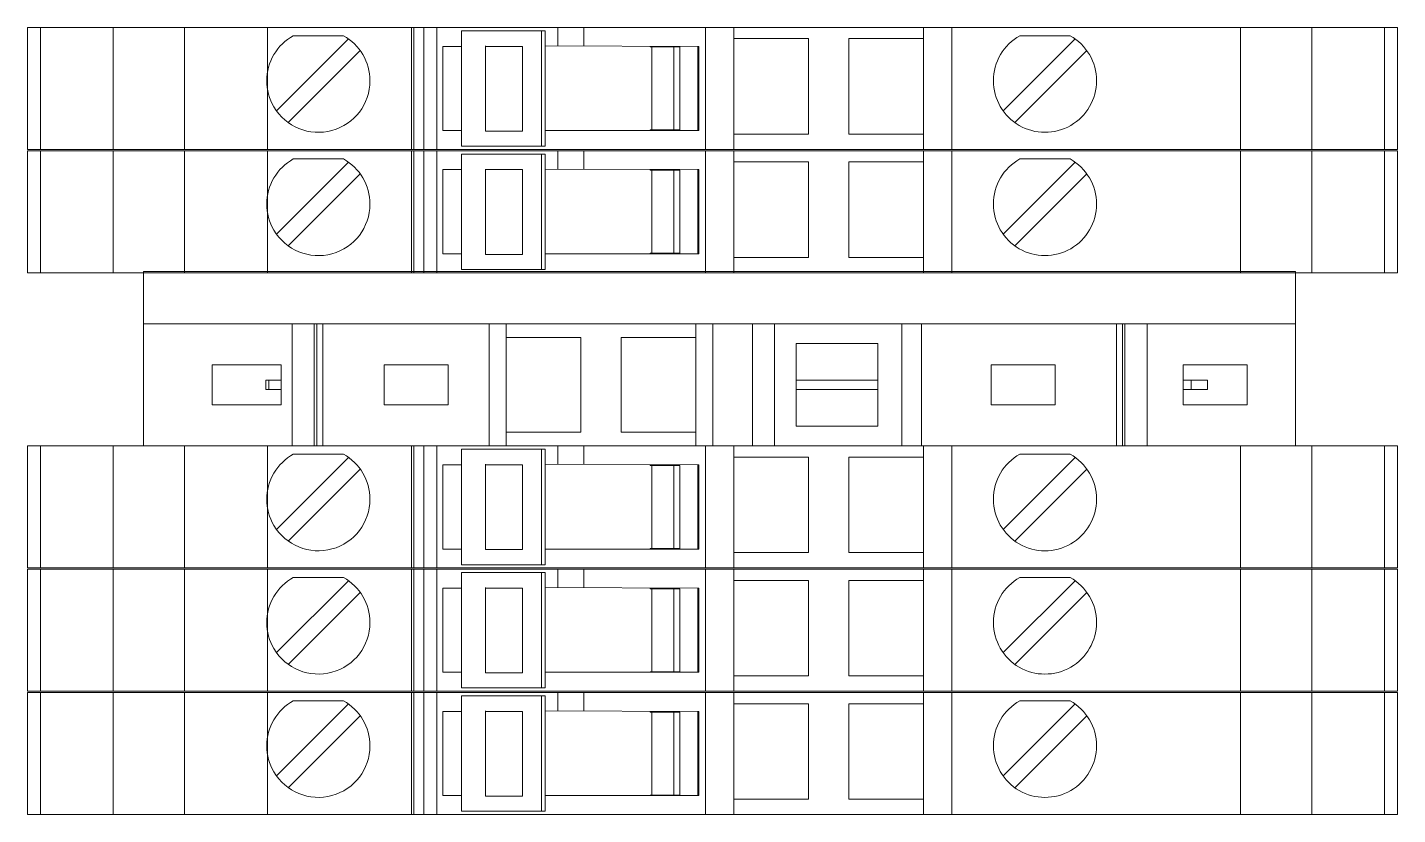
# Model space of a CAD drawing. Header units: millimetres. Extents: x 4962 to 7449, y 754 to 2938.
# Drawn here: x 6426.6 to 6484.4, y 1845.2 to 1878.4 of the extents above; entities that cross this region are included whole.
import ezdxf

# ---------------------------------------------------------------- set-up
doc = ezdxf.new("R2010")
doc.units = ezdxf.units.MM
doc.layers.add('000-PI-Oprema', color=30, linetype='Continuous', lineweight=5)

msp = doc.modelspace()

# ---------------------------------------------------------------- linework, layer by layer
at = {"color": 0, "linetype": 'ByBlock', "lineweight": 0, "ltscale": 0.25}
msp.add_lwpolyline([(6431.471, 1868.087), (6431.471, 1860.737), (6480.071, 1860.737), (6480.071, 1868.087), (6431.471, 1868.087)], dxfattribs=at)
at = {"layer": '000-PI-Oprema', "color": 0, "linetype": 'ByBlock', "lineweight": 0}
for p, q in [((6426.571, 1873.237), (6426.571, 1878.387)), ((6448.946, 1878.387), (6426.571, 1878.387)), ((6427.119, 1878.387), (6427.119, 1873.237)), ((6430.196, 1873.237), (6430.196, 1878.387)), ((6433.196, 1873.237), (6433.196, 1878.387)), ((6436.696, 1873.237), (6436.696, 1878.387)), ((6437.788, 1878.037), (6437.788, 1878.037)), ((6439.905, 1878.037), (6437.788, 1878.037)), ((6439.905, 1878.037), (6439.905, 1878.037)), ((6442.771, 1873.237), (6442.771, 1878.387)), ((6442.871, 1878.387), (6442.871, 1878.387)), ((6442.871, 1878.387), (6442.871, 1873.237)), ((6443.299, 1878.387), (6443.299, 1873.237)), ((6443.841, 1873.237), (6443.841, 1878.387)), ((6448.255, 1878.247), (6444.884, 1878.247)), ((6444.884, 1873.377), (6444.884, 1878.247)), ((6444.884, 1878.247), (6444.884, 1878.247)), ((6445.521, 1878.387), (6445.521, 1878.387)), ((6448.413, 1878.247), (6448.255, 1878.247)), ((6448.255, 1878.247), (6448.255, 1873.377)), ((6448.413, 1878.247), (6448.413, 1877.562)), ((6448.946, 1878.387), (6448.946, 1878.387)), ((6448.946, 1878.387), (6448.951, 1878.387)), ((6448.946, 1877.61), (6448.946, 1878.387)), ((6448.951, 1878.387), (6450.046, 1878.387)), ((6450.046, 1878.387), (6450.043, 1877.605)), ((6450.046, 1878.387), (6450.046, 1878.387)), ((6455.171, 1878.387), (6450.046, 1878.387)), ((6450.571, 1878.387), (6450.571, 1878.387)), ((6456.371, 1878.387), (6455.171, 1878.387)), ((6455.171, 1878.387), (6455.171, 1873.237)), ((6456.371, 1878.387), (6456.371, 1878.387)), ((6456.371, 1878.387), (6464.371, 1878.387)), ((6456.371, 1878.387), (6456.371, 1873.237)), ((6464.371, 1878.387), (6464.371, 1878.387)), ((6465.571, 1878.387), (6464.371, 1878.387)), ((6464.371, 1873.237), (6464.371, 1878.387)), ((6484.371, 1878.387), (6465.571, 1878.387)), ((6465.571, 1873.237), (6465.571, 1878.387)), ((6468.438, 1878.037), (6470.555, 1878.037)), ((6468.438, 1878.037), (6468.438, 1878.037)), ((6470.555, 1878.037), (6470.555, 1878.037)), ((6477.748, 1873.237), (6477.748, 1878.387)), ((6480.748, 1873.237), (6480.748, 1878.387)), ((6483.824, 1878.387), (6483.824, 1873.237)), ((6484.371, 1873.237), (6484.371, 1878.387)), ((6440.117, 1877.902), (6437.081, 1874.866)), ((6437.576, 1874.371), (6440.612, 1877.407)), ((6440.117, 1877.902), (6440.117, 1877.902)), ((6440.612, 1877.407), (6440.612, 1877.407)), ((6442.771, 1874.837), (6442.771, 1877.437)), ((6442.771, 1877.437), (6442.771, 1877.437)), ((6444.884, 1877.587), (6444.096, 1877.587)), ((6444.096, 1877.587), (6444.096, 1877.587)), ((6444.096, 1874.037), (6444.096, 1877.587)), ((6445.891, 1874.012), (6445.891, 1877.612)), ((6447.458, 1877.587), (6445.891, 1877.587)), ((6447.458, 1877.587), (6447.458, 1874.062)), ((6454.896, 1877.587), (6448.413, 1877.612)), ((6448.413, 1877.562), (6448.413, 1874.062)), ((6452.846, 1877.587), (6452.846, 1877.562)), ((6453.846, 1877.562), (6452.846, 1877.562)), ((6452.91, 1874.062), (6452.91, 1877.562)), ((6453.846, 1874.037), (6453.846, 1877.587)), ((6454.096, 1877.562), (6453.846, 1877.562)), ((6454.096, 1877.562), (6454.096, 1877.562)), ((6454.096, 1874.062), (6454.096, 1877.562)), ((6454.846, 1877.587), (6454.846, 1874.037)), ((6454.896, 1877.587), (6454.896, 1877.587)), ((6454.896, 1874.037), (6454.896, 1877.587)), ((6456.371, 1877.912), (6456.371, 1877.912)), ((6456.371, 1877.912), (6459.521, 1877.912)), ((6459.521, 1877.912), (6459.521, 1873.887)), ((6459.521, 1877.912), (6459.521, 1877.912)), ((6461.221, 1873.887), (6461.221, 1877.912)), ((6461.221, 1877.912), (6461.221, 1877.912)), ((6461.221, 1877.912), (6464.371, 1877.912)), ((6464.371, 1877.912), (6464.371, 1877.912)), ((6465.571, 1877.437), (6465.571, 1874.837)), ((6465.571, 1877.437), (6465.571, 1877.437)), ((6470.767, 1877.902), (6467.731, 1874.866)), ((6468.226, 1874.371), (6471.262, 1877.407)), ((6437.081, 1874.866), (6437.081, 1874.866)), ((6442.771, 1874.837), (6442.771, 1874.837)), ((6465.571, 1874.837), (6465.571, 1874.837)), ((6437.576, 1874.371), (6437.576, 1874.371)), ((6444.884, 1874.037), (6444.096, 1874.037)), ((6444.096, 1874.037), (6444.096, 1874.037)), ((6445.891, 1874.012), (6447.3, 1874.012)), ((6447.3, 1874.012), (6447.458, 1874.012)), ((6447.458, 1874.062), (6447.458, 1874.012)), ((6448.413, 1873.377), (6448.413, 1874.062)), ((6454.896, 1874.037), (6448.413, 1874.037)), ((6453.846, 1874.062), (6452.846, 1874.062)), ((6452.846, 1874.062), (6452.846, 1874.037)), ((6454.096, 1874.062), (6453.846, 1874.062)), ((6454.096, 1874.062), (6454.096, 1874.062)), ((6454.896, 1874.037), (6454.896, 1874.037)), ((6456.371, 1873.887), (6456.371, 1873.887)), ((6459.521, 1873.887), (6456.371, 1873.887)), ((6459.521, 1873.887), (6459.521, 1873.887)), ((6464.371, 1873.887), (6461.221, 1873.887)), ((6461.221, 1873.887), (6461.221, 1873.887)), ((6464.371, 1873.887), (6464.371, 1873.887)), ((6448.255, 1873.377), (6444.884, 1873.377)), ((6444.884, 1873.377), (6444.884, 1873.377)), ((6448.413, 1873.377), (6448.255, 1873.377)), ((6426.571, 1873.237), (6436.971, 1873.237)), ((6426.571, 1868.037), (6426.571, 1873.187)), ((6448.946, 1873.187), (6426.571, 1873.187)), ((6427.119, 1873.187), (6427.119, 1868.037)), ((6430.196, 1868.037), (6430.196, 1873.187)), ((6433.196, 1868.037), (6433.196, 1873.187)), ((6436.696, 1868.037), (6436.696, 1873.187)), ((6455.171, 1873.237), (6436.971, 1873.237)), ((6437.788, 1872.837), (6437.788, 1872.837)), ((6439.905, 1872.837), (6437.788, 1872.837)), ((6439.905, 1872.837), (6439.905, 1872.837)), ((6442.771, 1868.037), (6442.771, 1873.187)), ((6442.871, 1873.237), (6442.871, 1873.237)), ((6442.871, 1873.187), (6442.871, 1873.187)), ((6442.871, 1873.187), (6442.871, 1868.037)), ((6443.299, 1873.187), (6443.299, 1868.037)), ((6443.841, 1868.037), (6443.841, 1873.187)), ((6448.255, 1873.047), (6444.884, 1873.047)), ((6444.884, 1868.177), (6444.884, 1873.047)), ((6444.884, 1873.047), (6444.884, 1873.047)), ((6445.521, 1873.237), (6445.521, 1873.237)), ((6445.521, 1873.187), (6445.521, 1873.187)), ((6448.413, 1873.047), (6448.255, 1873.047)), ((6448.255, 1873.047), (6448.255, 1868.177)), ((6448.413, 1873.047), (6448.413, 1872.362)), ((6448.946, 1873.187), (6448.946, 1873.187)), ((6448.946, 1873.187), (6448.951, 1873.187)), ((6448.946, 1872.41), (6448.946, 1873.187)), ((6448.951, 1873.187), (6450.046, 1873.187)), ((6450.046, 1873.187), (6450.043, 1872.405)), ((6450.046, 1873.187), (6450.046, 1873.187)), ((6455.171, 1873.187), (6450.046, 1873.187)), ((6450.571, 1873.237), (6450.571, 1873.237)), ((6450.571, 1873.187), (6450.571, 1873.187)), ((6456.371, 1873.237), (6455.171, 1873.237)), ((6456.371, 1873.187), (6455.171, 1873.187)), ((6455.171, 1873.187), (6455.171, 1868.037)), ((6456.371, 1873.237), (6464.371, 1873.237)), ((6456.371, 1873.237), (6456.371, 1873.237)), ((6456.371, 1873.187), (6456.371, 1873.187)), ((6456.371, 1873.187), (6464.371, 1873.187)), ((6456.371, 1873.187), (6456.371, 1868.037)), ((6465.571, 1873.237), (6464.371, 1873.237)), ((6464.371, 1873.237), (6464.371, 1873.237)), ((6464.371, 1873.187), (6464.371, 1873.187)), ((6465.571, 1873.187), (6464.371, 1873.187)), ((6464.371, 1868.037), (6464.371, 1873.187)), ((6484.371, 1873.237), (6465.571, 1873.237)), ((6484.371, 1873.187), (6465.571, 1873.187)), ((6465.571, 1868.037), (6465.571, 1873.187)), ((6468.438, 1872.837), (6470.555, 1872.837)), ((6468.438, 1872.837), (6468.438, 1872.837)), ((6470.555, 1872.837), (6470.555, 1872.837)), ((6477.748, 1868.037), (6477.748, 1873.187)), ((6480.748, 1868.037), (6480.748, 1873.187)), ((6484.371, 1873.237), (6483.689, 1873.237)), ((6483.824, 1873.187), (6483.824, 1868.037)), ((6484.371, 1868.037), (6484.371, 1873.187)), ((6440.117, 1872.702), (6437.081, 1869.666)), ((6437.576, 1869.171), (6440.612, 1872.207)), ((6440.117, 1872.702), (6440.117, 1872.702)), ((6440.612, 1872.207), (6440.612, 1872.207)), ((6442.771, 1869.637), (6442.771, 1872.237)), ((6442.771, 1872.237), (6442.771, 1872.237)), ((6444.884, 1872.387), (6444.096, 1872.387)), ((6444.096, 1872.387), (6444.096, 1872.387)), ((6444.096, 1868.837), (6444.096, 1872.387)), ((6445.891, 1868.812), (6445.891, 1872.412)), ((6447.458, 1872.387), (6445.891, 1872.387)), ((6447.458, 1872.387), (6447.458, 1868.862)), ((6454.896, 1872.387), (6448.413, 1872.412)), ((6448.413, 1872.362), (6448.413, 1868.862)), ((6452.846, 1872.387), (6452.846, 1872.362)), ((6453.846, 1872.362), (6452.846, 1872.362)), ((6452.91, 1868.862), (6452.91, 1872.362)), ((6453.846, 1868.837), (6453.846, 1872.387)), ((6454.096, 1872.362), (6453.846, 1872.362)), ((6454.096, 1872.362), (6454.096, 1872.362)), ((6454.096, 1868.862), (6454.096, 1872.362)), ((6454.846, 1872.387), (6454.846, 1868.837)), ((6454.896, 1872.387), (6454.896, 1872.387)), ((6454.896, 1868.837), (6454.896, 1872.387)), ((6456.371, 1872.712), (6456.371, 1872.712)), ((6456.371, 1872.712), (6459.521, 1872.712)), ((6459.521, 1872.712), (6459.521, 1868.687)), ((6459.521, 1872.712), (6459.521, 1872.712)), ((6461.221, 1868.687), (6461.221, 1872.712)), ((6461.221, 1872.712), (6461.221, 1872.712)), ((6461.221, 1872.712), (6464.371, 1872.712)), ((6464.371, 1872.712), (6464.371, 1872.712)), ((6465.571, 1872.237), (6465.571, 1869.637)), ((6465.571, 1872.237), (6465.571, 1872.237)), ((6470.767, 1872.702), (6467.731, 1869.666)), ((6468.226, 1869.171), (6471.262, 1872.207)), ((6437.081, 1869.666), (6437.081, 1869.666)), ((6442.771, 1869.637), (6442.771, 1869.637)), ((6465.571, 1869.637), (6465.571, 1869.637)), ((6437.576, 1869.171), (6437.576, 1869.171)), ((6444.884, 1868.837), (6444.096, 1868.837)), ((6444.096, 1868.837), (6444.096, 1868.837)), ((6445.891, 1868.812), (6447.3, 1868.812)), ((6447.3, 1868.812), (6447.458, 1868.812)), ((6447.458, 1868.862), (6447.458, 1868.812)), ((6448.413, 1868.177), (6448.413, 1868.862)), ((6454.896, 1868.837), (6448.413, 1868.837)), ((6453.846, 1868.862), (6452.846, 1868.862)), ((6452.846, 1868.862), (6452.846, 1868.837)), ((6454.096, 1868.862), (6453.846, 1868.862)), ((6454.096, 1868.862), (6454.096, 1868.862)), ((6454.896, 1868.837), (6454.896, 1868.837)), ((6456.371, 1868.687), (6456.371, 1868.687)), ((6459.521, 1868.687), (6456.371, 1868.687)), ((6459.521, 1868.687), (6459.521, 1868.687)), ((6464.371, 1868.687), (6461.221, 1868.687)), ((6461.221, 1868.687), (6461.221, 1868.687)), ((6464.371, 1868.687), (6464.371, 1868.687)), ((6448.255, 1868.177), (6444.884, 1868.177)), ((6444.884, 1868.177), (6444.884, 1868.177)), ((6448.413, 1868.177), (6448.255, 1868.177)), ((6426.571, 1868.037), (6436.971, 1868.037)), ((6431.471, 1868.087), (6431.471, 1860.737)), ((6480.071, 1868.087), (6431.471, 1868.087)), ((6455.171, 1868.037), (6436.971, 1868.037)), ((6442.871, 1868.037), (6442.871, 1868.037)), ((6445.521, 1868.037), (6445.521, 1868.037)), ((6450.571, 1868.037), (6450.571, 1868.037)), ((6456.371, 1868.037), (6455.171, 1868.037)), ((6456.371, 1868.037), (6464.371, 1868.037)), ((6456.371, 1868.037), (6456.371, 1868.037)), ((6465.571, 1868.037), (6464.371, 1868.037)), ((6464.371, 1868.037), (6464.371, 1868.037)), ((6484.371, 1868.037), (6465.571, 1868.037)), ((6480.071, 1860.737), (6480.071, 1868.087)), ((6484.371, 1868.037), (6483.689, 1868.037)), ((6437.737, 1865.887), (6431.471, 1865.887)), ((6437.737, 1860.737), (6437.737, 1865.887)), ((6438.673, 1865.887), (6437.737, 1865.887)), ((6438.673, 1860.737), (6438.673, 1865.887)), ((6438.774, 1865.887), (6438.673, 1865.887)), ((6438.774, 1865.887), (6438.774, 1860.737)), ((6439.032, 1865.887), (6438.774, 1865.887)), ((6439.032, 1865.887), (6439.032, 1860.737)), ((6446.053, 1865.887), (6439.032, 1865.887)), ((6446.053, 1865.887), (6446.771, 1865.887)), ((6446.053, 1860.737), (6446.053, 1865.887)), ((6446.771, 1865.312), (6446.771, 1865.887)), ((6446.771, 1865.887), (6454.771, 1865.887)), ((6454.771, 1865.887), (6454.771, 1865.312)), ((6454.771, 1865.887), (6455.49, 1865.887)), ((6455.49, 1865.887), (6457.162, 1865.887)), ((6455.49, 1860.737), (6455.49, 1865.887)), ((6458.087, 1865.887), (6457.162, 1865.887)), ((6457.162, 1865.887), (6457.162, 1860.737)), ((6463.461, 1865.887), (6458.087, 1865.887)), ((6458.087, 1865.887), (6458.087, 1860.737)), ((6463.461, 1865.887), (6463.461, 1860.737)), ((6464.281, 1865.887), (6463.461, 1865.887)), ((6464.281, 1860.737), (6464.281, 1865.887)), ((6464.281, 1865.887), (6472.511, 1865.887)), ((6472.511, 1865.887), (6472.511, 1860.737)), ((6472.511, 1865.887), (6472.769, 1865.887)), ((6472.769, 1860.737), (6472.769, 1865.887)), ((6472.769, 1865.887), (6472.869, 1865.887)), ((6473.806, 1865.887), (6472.869, 1865.887)), ((6472.869, 1860.737), (6472.869, 1865.887)), ((6473.806, 1865.887), (6480.071, 1865.887)), ((6473.806, 1860.737), (6473.806, 1865.887)), ((6446.771, 1861.312), (6446.771, 1865.312)), ((6446.771, 1865.312), (6449.921, 1865.312)), ((6449.921, 1865.312), (6449.921, 1861.312)), ((6451.621, 1865.312), (6454.771, 1865.312)), ((6451.621, 1861.312), (6451.621, 1865.312)), ((6454.771, 1865.312), (6454.771, 1861.312)), ((6458.996, 1865.062), (6462.446, 1865.062)), ((6458.996, 1863.512), (6458.996, 1865.062)), ((6462.446, 1865.062), (6462.446, 1863.512)), ((6434.371, 1862.462), (6434.371, 1864.162)), ((6434.371, 1864.162), (6437.271, 1864.162)), ((6437.271, 1864.162), (6437.271, 1863.512)), ((6441.621, 1864.162), (6444.321, 1864.162)), ((6441.621, 1862.462), (6441.621, 1864.162)), ((6444.321, 1864.162), (6444.321, 1862.462)), ((6467.221, 1864.162), (6469.921, 1864.162)), ((6467.221, 1862.462), (6467.221, 1864.162)), ((6469.921, 1864.162), (6469.921, 1862.462)), ((6475.321, 1863.512), (6475.321, 1864.162)), ((6475.321, 1864.162), (6478.021, 1864.162)), ((6478.021, 1864.162), (6478.021, 1862.462)), ((6436.757, 1863.512), (6436.626, 1863.512)), ((6436.626, 1863.112), (6436.626, 1863.512)), ((6436.757, 1863.512), (6436.757, 1863.112)), ((6436.757, 1863.512), (6437.271, 1863.512)), ((6437.271, 1863.512), (6437.271, 1863.112)), ((6458.996, 1863.512), (6462.446, 1863.512)), ((6458.996, 1863.112), (6458.996, 1863.512)), ((6462.446, 1863.512), (6462.446, 1863.112)), ((6475.321, 1863.112), (6475.321, 1863.512)), ((6475.321, 1863.512), (6475.657, 1863.512)), ((6475.657, 1863.512), (6475.657, 1863.112)), ((6476.357, 1863.512), (6475.657, 1863.512)), ((6476.357, 1863.512), (6476.357, 1863.112)), ((6436.757, 1863.112), (6436.626, 1863.112)), ((6436.757, 1863.112), (6437.271, 1863.112)), ((6437.271, 1863.112), (6437.271, 1862.462)), ((6458.996, 1863.112), (6462.446, 1863.112)), ((6458.996, 1861.562), (6458.996, 1863.112)), ((6462.446, 1863.112), (6462.446, 1861.562)), ((6475.321, 1863.112), (6475.657, 1863.112)), ((6475.321, 1862.462), (6475.321, 1863.112)), ((6476.357, 1863.112), (6475.657, 1863.112)), ((6437.271, 1862.462), (6434.371, 1862.462)), ((6444.321, 1862.462), (6441.621, 1862.462)), ((6469.921, 1862.462), (6467.221, 1862.462)), ((6478.021, 1862.462), (6475.321, 1862.462)), ((6449.921, 1861.312), (6446.771, 1861.312)), ((6446.771, 1860.737), (6446.771, 1861.312)), ((6454.771, 1861.312), (6451.621, 1861.312)), ((6454.771, 1861.312), (6454.771, 1860.737)), ((6462.446, 1861.562), (6458.996, 1861.562)), ((6426.571, 1855.587), (6426.571, 1860.737)), ((6448.946, 1860.737), (6426.571, 1860.737)), ((6427.119, 1860.737), (6427.119, 1855.587)), ((6430.196, 1855.587), (6430.196, 1860.737)), ((6433.196, 1855.587), (6433.196, 1860.737)), ((6436.696, 1855.587), (6436.696, 1860.737)), ((6438.673, 1860.737), (6437.737, 1860.737)), ((6438.774, 1860.737), (6438.673, 1860.737)), ((6439.032, 1860.737), (6438.774, 1860.737)), ((6442.771, 1855.587), (6442.771, 1860.737)), ((6442.871, 1860.737), (6442.871, 1860.737)), ((6442.871, 1860.737), (6442.871, 1855.587)), ((6443.299, 1860.737), (6443.299, 1855.587)), ((6443.841, 1855.587), (6443.841, 1860.737)), ((6448.255, 1860.597), (6444.884, 1860.597)), ((6444.884, 1855.727), (6444.884, 1860.597)), ((6444.884, 1860.597), (6444.884, 1860.597)), ((6445.521, 1860.737), (6445.521, 1860.737)), ((6446.053, 1860.737), (6446.771, 1860.737)), ((6448.413, 1860.597), (6448.255, 1860.597)), ((6448.255, 1860.597), (6448.255, 1855.727)), ((6448.413, 1860.597), (6448.413, 1859.912)), ((6448.946, 1860.737), (6448.946, 1860.737)), ((6448.946, 1860.737), (6448.951, 1860.737)), ((6448.946, 1859.96), (6448.946, 1860.737)), ((6448.951, 1860.737), (6450.046, 1860.737)), ((6450.046, 1860.737), (6450.043, 1859.955)), ((6450.046, 1860.737), (6450.046, 1860.737)), ((6455.171, 1860.737), (6450.046, 1860.737)), ((6450.571, 1860.737), (6450.571, 1860.737)), ((6456.371, 1860.737), (6455.171, 1860.737)), ((6455.171, 1860.737), (6455.171, 1855.587)), ((6456.371, 1860.737), (6456.371, 1860.737)), ((6456.371, 1860.737), (6464.371, 1860.737)), ((6456.371, 1860.737), (6456.371, 1855.587)), ((6464.371, 1860.737), (6464.371, 1860.737)), ((6465.571, 1860.737), (6464.371, 1860.737)), ((6464.371, 1855.587), (6464.371, 1860.737)), ((6484.371, 1860.737), (6465.571, 1860.737)), ((6465.571, 1855.587), (6465.571, 1860.737)), ((6477.748, 1855.587), (6477.748, 1860.737)), ((6480.748, 1855.587), (6480.748, 1860.737)), ((6483.824, 1860.737), (6483.824, 1855.587)), ((6484.371, 1855.587), (6484.371, 1860.737)), ((6440.117, 1860.252), (6437.081, 1857.216)), ((6437.788, 1860.387), (6437.788, 1860.387)), ((6439.905, 1860.387), (6437.788, 1860.387)), ((6439.905, 1860.387), (6439.905, 1860.387)), ((6440.117, 1860.252), (6440.117, 1860.252)), ((6456.371, 1860.262), (6456.371, 1860.262)), ((6456.371, 1860.262), (6459.521, 1860.262)), ((6459.521, 1860.262), (6459.521, 1856.237)), ((6459.521, 1860.262), (6459.521, 1860.262)), ((6461.221, 1856.237), (6461.221, 1860.262)), ((6461.221, 1860.262), (6461.221, 1860.262)), ((6461.221, 1860.262), (6464.371, 1860.262)), ((6464.371, 1860.262), (6464.371, 1860.262)), ((6470.767, 1860.252), (6467.731, 1857.216)), ((6468.438, 1860.387), (6470.555, 1860.387)), ((6468.438, 1860.387), (6468.438, 1860.387)), ((6470.555, 1860.387), (6470.555, 1860.387)), ((6437.576, 1856.721), (6440.612, 1859.757)), ((6440.612, 1859.757), (6440.612, 1859.757)), ((6442.771, 1857.187), (6442.771, 1859.787)), ((6442.771, 1859.787), (6442.771, 1859.787)), ((6444.884, 1859.937), (6444.096, 1859.937)), ((6444.096, 1859.937), (6444.096, 1859.937)), ((6444.096, 1856.387), (6444.096, 1859.937)), ((6445.891, 1856.362), (6445.891, 1859.962)), ((6447.458, 1859.937), (6445.891, 1859.937)), ((6447.458, 1859.937), (6447.458, 1856.412)), ((6454.896, 1859.937), (6448.413, 1859.962)), ((6448.413, 1859.912), (6448.413, 1856.412)), ((6452.846, 1859.937), (6452.846, 1859.912)), ((6453.846, 1859.912), (6452.846, 1859.912)), ((6452.91, 1856.412), (6452.91, 1859.912)), ((6453.846, 1856.387), (6453.846, 1859.937)), ((6454.096, 1859.912), (6453.846, 1859.912)), ((6454.096, 1859.912), (6454.096, 1859.912)), ((6454.096, 1856.412), (6454.096, 1859.912)), ((6454.846, 1859.937), (6454.846, 1856.387)), ((6454.896, 1859.937), (6454.896, 1859.937)), ((6454.896, 1856.387), (6454.896, 1859.937)), ((6465.571, 1859.787), (6465.571, 1857.187)), ((6465.571, 1859.787), (6465.571, 1859.787)), ((6468.226, 1856.721), (6471.262, 1859.757)), ((6437.081, 1857.216), (6437.081, 1857.216)), ((6442.771, 1857.187), (6442.771, 1857.187)), ((6465.571, 1857.187), (6465.571, 1857.187)), ((6437.576, 1856.721), (6437.576, 1856.721)), ((6444.884, 1856.387), (6444.096, 1856.387)), ((6444.096, 1856.387), (6444.096, 1856.387)), ((6445.891, 1856.362), (6447.3, 1856.362)), ((6447.3, 1856.362), (6447.458, 1856.362)), ((6447.458, 1856.412), (6447.458, 1856.362)), ((6448.413, 1855.727), (6448.413, 1856.412)), ((6454.896, 1856.387), (6448.413, 1856.387)), ((6453.846, 1856.412), (6452.846, 1856.412)), ((6452.846, 1856.412), (6452.846, 1856.387)), ((6454.096, 1856.412), (6453.846, 1856.412)), ((6454.096, 1856.412), (6454.096, 1856.412)), ((6454.896, 1856.387), (6454.896, 1856.387)), ((6456.371, 1856.237), (6456.371, 1856.237)), ((6459.521, 1856.237), (6456.371, 1856.237)), ((6459.521, 1856.237), (6459.521, 1856.237)), ((6464.371, 1856.237), (6461.221, 1856.237)), ((6461.221, 1856.237), (6461.221, 1856.237)), ((6464.371, 1856.237), (6464.371, 1856.237)), ((6426.571, 1855.587), (6436.971, 1855.587)), ((6426.571, 1850.387), (6426.571, 1855.537)), ((6448.946, 1855.537), (6426.571, 1855.537)), ((6427.119, 1855.537), (6427.119, 1850.387)), ((6430.196, 1850.387), (6430.196, 1855.537)), ((6433.196, 1850.387), (6433.196, 1855.537)), ((6436.696, 1850.387), (6436.696, 1855.537)), ((6455.171, 1855.587), (6436.971, 1855.587)), ((6442.771, 1850.387), (6442.771, 1855.537)), ((6442.871, 1855.587), (6442.871, 1855.587)), ((6442.871, 1855.537), (6442.871, 1855.537)), ((6442.871, 1855.537), (6442.871, 1850.387)), ((6443.299, 1855.537), (6443.299, 1850.387)), ((6443.841, 1850.387), (6443.841, 1855.537)), ((6448.255, 1855.727), (6444.884, 1855.727)), ((6444.884, 1855.727), (6444.884, 1855.727)), ((6448.255, 1855.397), (6444.884, 1855.397)), ((6444.884, 1850.527), (6444.884, 1855.397)), ((6444.884, 1855.397), (6444.884, 1855.397)), ((6445.521, 1855.587), (6445.521, 1855.587)), ((6445.521, 1855.537), (6445.521, 1855.537)), ((6448.413, 1855.727), (6448.255, 1855.727)), ((6448.413, 1855.397), (6448.255, 1855.397)), ((6448.255, 1855.397), (6448.255, 1850.527)), ((6448.413, 1855.397), (6448.413, 1854.712)), ((6448.946, 1855.537), (6448.946, 1855.537)), ((6448.946, 1855.537), (6448.951, 1855.537)), ((6448.946, 1854.76), (6448.946, 1855.537)), ((6448.951, 1855.537), (6450.046, 1855.537)), ((6450.046, 1855.537), (6450.043, 1854.755)), ((6450.046, 1855.537), (6450.046, 1855.537)), ((6455.171, 1855.537), (6450.046, 1855.537)), ((6450.571, 1855.587), (6450.571, 1855.587)), ((6450.571, 1855.537), (6450.571, 1855.537)), ((6456.371, 1855.587), (6455.171, 1855.587)), ((6456.371, 1855.537), (6455.171, 1855.537)), ((6455.171, 1855.537), (6455.171, 1850.387)), ((6456.371, 1855.587), (6464.371, 1855.587)), ((6456.371, 1855.587), (6456.371, 1855.587)), ((6456.371, 1855.537), (6456.371, 1855.537)), ((6456.371, 1855.537), (6464.371, 1855.537)), ((6456.371, 1855.537), (6456.371, 1850.387)), ((6465.571, 1855.587), (6464.371, 1855.587)), ((6464.371, 1855.587), (6464.371, 1855.587)), ((6464.371, 1855.537), (6464.371, 1855.537)), ((6465.571, 1855.537), (6464.371, 1855.537)), ((6464.371, 1850.387), (6464.371, 1855.537)), ((6484.371, 1855.587), (6465.571, 1855.587)), ((6484.371, 1855.537), (6465.571, 1855.537)), ((6465.571, 1850.387), (6465.571, 1855.537)), ((6477.748, 1850.387), (6477.748, 1855.537)), ((6480.748, 1850.387), (6480.748, 1855.537)), ((6484.371, 1855.587), (6483.689, 1855.587)), ((6483.824, 1855.537), (6483.824, 1850.387)), ((6484.371, 1850.387), (6484.371, 1855.537)), ((6440.117, 1855.052), (6437.081, 1852.016)), ((6437.788, 1855.187), (6437.788, 1855.187)), ((6439.905, 1855.187), (6437.788, 1855.187)), ((6439.905, 1855.187), (6439.905, 1855.187)), ((6440.117, 1855.052), (6440.117, 1855.052)), ((6456.371, 1855.062), (6456.371, 1855.062)), ((6456.371, 1855.062), (6459.521, 1855.062)), ((6459.521, 1855.062), (6459.521, 1851.037)), ((6459.521, 1855.062), (6459.521, 1855.062)), ((6461.221, 1851.037), (6461.221, 1855.062)), ((6461.221, 1855.062), (6461.221, 1855.062)), ((6461.221, 1855.062), (6464.371, 1855.062)), ((6464.371, 1855.062), (6464.371, 1855.062)), ((6470.767, 1855.052), (6467.731, 1852.016)), ((6468.438, 1855.187), (6470.555, 1855.187)), ((6468.438, 1855.187), (6468.438, 1855.187)), ((6470.555, 1855.187), (6470.555, 1855.187)), ((6437.576, 1851.521), (6440.612, 1854.557)), ((6440.612, 1854.557), (6440.612, 1854.557)), ((6442.771, 1851.987), (6442.771, 1854.587)), ((6442.771, 1854.587), (6442.771, 1854.587)), ((6444.884, 1854.737), (6444.096, 1854.737)), ((6444.096, 1854.737), (6444.096, 1854.737)), ((6444.096, 1851.187), (6444.096, 1854.737)), ((6445.891, 1851.162), (6445.891, 1854.762)), ((6447.458, 1854.737), (6445.891, 1854.737)), ((6447.458, 1854.737), (6447.458, 1851.212)), ((6454.896, 1854.737), (6448.413, 1854.762)), ((6448.413, 1854.712), (6448.413, 1851.212)), ((6452.846, 1854.737), (6452.846, 1854.712)), ((6453.846, 1854.712), (6452.846, 1854.712)), ((6452.91, 1851.212), (6452.91, 1854.712)), ((6453.846, 1851.187), (6453.846, 1854.737)), ((6454.096, 1854.712), (6453.846, 1854.712)), ((6454.096, 1854.712), (6454.096, 1854.712)), ((6454.096, 1851.212), (6454.096, 1854.712)), ((6454.846, 1854.737), (6454.846, 1851.187)), ((6454.896, 1854.737), (6454.896, 1854.737)), ((6454.896, 1851.187), (6454.896, 1854.737)), ((6465.571, 1854.587), (6465.571, 1851.987)), ((6465.571, 1854.587), (6465.571, 1854.587)), ((6468.226, 1851.521), (6471.262, 1854.557)), ((6437.081, 1852.016), (6437.081, 1852.016)), ((6442.771, 1851.987), (6442.771, 1851.987)), ((6465.571, 1851.987), (6465.571, 1851.987)), ((6437.576, 1851.521), (6437.576, 1851.521)), ((6444.884, 1851.187), (6444.096, 1851.187)), ((6444.096, 1851.187), (6444.096, 1851.187)), ((6445.891, 1851.162), (6447.3, 1851.162)), ((6447.3, 1851.162), (6447.458, 1851.162)), ((6447.458, 1851.212), (6447.458, 1851.162)), ((6448.413, 1850.527), (6448.413, 1851.212)), ((6454.896, 1851.187), (6448.413, 1851.187)), ((6453.846, 1851.212), (6452.846, 1851.212)), ((6452.846, 1851.212), (6452.846, 1851.187)), ((6454.096, 1851.212), (6453.846, 1851.212)), ((6454.096, 1851.212), (6454.096, 1851.212)), ((6454.896, 1851.187), (6454.896, 1851.187)), ((6456.371, 1851.037), (6456.371, 1851.037)), ((6459.521, 1851.037), (6456.371, 1851.037)), ((6459.521, 1851.037), (6459.521, 1851.037)), ((6464.371, 1851.037), (6461.221, 1851.037)), ((6461.221, 1851.037), (6461.221, 1851.037)), ((6464.371, 1851.037), (6464.371, 1851.037)), ((6426.571, 1850.387), (6436.971, 1850.387)), ((6426.571, 1845.187), (6426.571, 1850.337)), ((6448.946, 1850.337), (6426.571, 1850.337)), ((6427.119, 1850.337), (6427.119, 1845.187)), ((6430.196, 1845.187), (6430.196, 1850.337)), ((6433.196, 1845.187), (6433.196, 1850.337)), ((6436.696, 1845.187), (6436.696, 1850.337)), ((6455.171, 1850.387), (6436.971, 1850.387)), ((6442.771, 1845.187), (6442.771, 1850.337)), ((6442.871, 1850.387), (6442.871, 1850.387)), ((6442.871, 1850.337), (6442.871, 1850.337)), ((6442.871, 1850.337), (6442.871, 1845.187)), ((6443.299, 1850.337), (6443.299, 1845.187)), ((6443.841, 1845.187), (6443.841, 1850.337)), ((6448.255, 1850.527), (6444.884, 1850.527)), ((6444.884, 1850.527), (6444.884, 1850.527)), ((6448.255, 1850.197), (6444.884, 1850.197)), ((6444.884, 1845.327), (6444.884, 1850.197)), ((6444.884, 1850.197), (6444.884, 1850.197)), ((6445.521, 1850.387), (6445.521, 1850.387)), ((6445.521, 1850.337), (6445.521, 1850.337)), ((6448.413, 1850.527), (6448.255, 1850.527)), ((6448.413, 1850.197), (6448.255, 1850.197)), ((6448.255, 1850.197), (6448.255, 1845.327)), ((6448.413, 1850.197), (6448.413, 1849.512)), ((6448.946, 1850.337), (6448.946, 1850.337)), ((6448.946, 1850.337), (6448.951, 1850.337)), ((6448.946, 1849.56), (6448.946, 1850.337)), ((6448.951, 1850.337), (6450.046, 1850.337)), ((6450.046, 1850.337), (6450.043, 1849.555)), ((6450.046, 1850.337), (6450.046, 1850.337)), ((6455.171, 1850.337), (6450.046, 1850.337)), ((6450.571, 1850.387), (6450.571, 1850.387)), ((6450.571, 1850.337), (6450.571, 1850.337)), ((6456.371, 1850.387), (6455.171, 1850.387)), ((6456.371, 1850.337), (6455.171, 1850.337)), ((6455.171, 1850.337), (6455.171, 1845.187)), ((6456.371, 1850.387), (6464.371, 1850.387)), ((6456.371, 1850.387), (6456.371, 1850.387)), ((6456.371, 1850.337), (6456.371, 1850.337)), ((6456.371, 1850.337), (6464.371, 1850.337)), ((6456.371, 1850.337), (6456.371, 1845.187)), ((6465.571, 1850.387), (6464.371, 1850.387)), ((6464.371, 1850.387), (6464.371, 1850.387)), ((6464.371, 1850.337), (6464.371, 1850.337)), ((6465.571, 1850.337), (6464.371, 1850.337)), ((6464.371, 1845.187), (6464.371, 1850.337)), ((6484.371, 1850.387), (6465.571, 1850.387)), ((6484.371, 1850.337), (6465.571, 1850.337)), ((6465.571, 1845.187), (6465.571, 1850.337)), ((6477.748, 1845.187), (6477.748, 1850.337)), ((6480.748, 1845.187), (6480.748, 1850.337)), ((6484.371, 1850.387), (6483.689, 1850.387)), ((6483.824, 1850.337), (6483.824, 1845.187)), ((6484.371, 1845.187), (6484.371, 1850.337)), ((6440.117, 1849.852), (6437.081, 1846.816)), ((6437.788, 1849.987), (6437.788, 1849.987)), ((6439.905, 1849.987), (6437.788, 1849.987)), ((6439.905, 1849.987), (6439.905, 1849.987)), ((6440.117, 1849.852), (6440.117, 1849.852)), ((6456.371, 1849.862), (6456.371, 1849.862)), ((6456.371, 1849.862), (6459.521, 1849.862)), ((6459.521, 1849.862), (6459.521, 1845.837)), ((6459.521, 1849.862), (6459.521, 1849.862)), ((6461.221, 1845.837), (6461.221, 1849.862)), ((6461.221, 1849.862), (6461.221, 1849.862)), ((6461.221, 1849.862), (6464.371, 1849.862)), ((6464.371, 1849.862), (6464.371, 1849.862)), ((6470.767, 1849.852), (6467.731, 1846.816)), ((6468.438, 1849.987), (6470.555, 1849.987)), ((6468.438, 1849.987), (6468.438, 1849.987)), ((6470.555, 1849.987), (6470.555, 1849.987)), ((6437.576, 1846.321), (6440.612, 1849.357)), ((6440.612, 1849.357), (6440.612, 1849.357)), ((6442.771, 1846.787), (6442.771, 1849.387)), ((6442.771, 1849.387), (6442.771, 1849.387)), ((6444.884, 1849.537), (6444.096, 1849.537)), ((6444.096, 1849.537), (6444.096, 1849.537)), ((6444.096, 1845.987), (6444.096, 1849.537)), ((6445.891, 1845.962), (6445.891, 1849.562)), ((6447.458, 1849.537), (6445.891, 1849.537)), ((6447.458, 1849.537), (6447.458, 1846.012)), ((6454.896, 1849.537), (6448.413, 1849.562)), ((6448.413, 1849.512), (6448.413, 1846.012)), ((6452.846, 1849.537), (6452.846, 1849.512)), ((6453.846, 1849.512), (6452.846, 1849.512)), ((6452.91, 1846.012), (6452.91, 1849.512)), ((6453.846, 1845.987), (6453.846, 1849.537)), ((6454.096, 1849.512), (6453.846, 1849.512)), ((6454.096, 1849.512), (6454.096, 1849.512)), ((6454.096, 1846.012), (6454.096, 1849.512)), ((6454.846, 1849.537), (6454.846, 1845.987)), ((6454.896, 1849.537), (6454.896, 1849.537)), ((6454.896, 1845.987), (6454.896, 1849.537)), ((6465.571, 1849.387), (6465.571, 1846.787)), ((6465.571, 1849.387), (6465.571, 1849.387)), ((6468.226, 1846.321), (6471.262, 1849.357)), ((6437.081, 1846.816), (6437.081, 1846.816)), ((6442.771, 1846.787), (6442.771, 1846.787)), ((6465.571, 1846.787), (6465.571, 1846.787)), ((6437.576, 1846.321), (6437.576, 1846.321)), ((6444.884, 1845.987), (6444.096, 1845.987)), ((6444.096, 1845.987), (6444.096, 1845.987)), ((6445.891, 1845.962), (6447.3, 1845.962)), ((6447.3, 1845.962), (6447.458, 1845.962)), ((6447.458, 1846.012), (6447.458, 1845.962)), ((6448.413, 1845.327), (6448.413, 1846.012)), ((6454.896, 1845.987), (6448.413, 1845.987)), ((6453.846, 1846.012), (6452.846, 1846.012)), ((6452.846, 1846.012), (6452.846, 1845.987)), ((6454.096, 1846.012), (6453.846, 1846.012)), ((6454.096, 1846.012), (6454.096, 1846.012)), ((6454.896, 1845.987), (6454.896, 1845.987)), ((6456.371, 1845.837), (6456.371, 1845.837)), ((6459.521, 1845.837), (6456.371, 1845.837)), ((6459.521, 1845.837), (6459.521, 1845.837)), ((6464.371, 1845.837), (6461.221, 1845.837)), ((6461.221, 1845.837), (6461.221, 1845.837)), ((6464.371, 1845.837), (6464.371, 1845.837)), ((6426.571, 1845.187), (6436.971, 1845.187)), ((6455.171, 1845.187), (6436.971, 1845.187)), ((6442.871, 1845.187), (6442.871, 1845.187)), ((6448.255, 1845.327), (6444.884, 1845.327)), ((6444.884, 1845.327), (6444.884, 1845.327)), ((6445.521, 1845.187), (6445.521, 1845.187)), ((6448.413, 1845.327), (6448.255, 1845.327)), ((6450.571, 1845.187), (6450.571, 1845.187)), ((6456.371, 1845.187), (6455.171, 1845.187)), ((6456.371, 1845.187), (6464.371, 1845.187)), ((6456.371, 1845.187), (6456.371, 1845.187)), ((6465.571, 1845.187), (6464.371, 1845.187)), ((6464.371, 1845.187), (6464.371, 1845.187)), ((6484.371, 1845.187), (6465.571, 1845.187)), ((6484.371, 1845.187), (6483.689, 1845.187))]:
    msp.add_line(p, q, dxfattribs=at)
at = {"layer": '000-PI-Oprema', "color": 0, "linetype": 'ByBlock', "lineweight": 0, "ltscale": 0.25}
msp.add_line((6480.071, 1860.737), (6431.471, 1860.737), dxfattribs=at)
at = {"layer": '000-PI-Oprema', "color": 0, "linetype": 'ByBlock', "lineweight": 0}
for centre, start, end in [((6438.846, 1876.137), 119.12459, 149.54968), ((6438.846, 1876.137), 0.00002, 60.87541), ((6469.496, 1876.137), 119.12459, 179.99998), ((6469.496, 1876.137), 0.00002, 60.87541), ((6438.846, 1876.137), 210.45028, 0.00002), ((6469.496, 1876.137), 179.99998, 0.00002), ((6438.846, 1870.937), 119.12459, 149.54968), ((6438.846, 1870.937), 0.00002, 60.87541), ((6469.496, 1870.937), 119.12459, 179.99998), ((6469.496, 1870.937), 0.00002, 60.87541), ((6438.846, 1870.937), 210.45028, 0.00002), ((6469.496, 1870.937), 179.99998, 0.00002), ((6438.846, 1858.487), 119.12459, 149.54968), ((6438.846, 1858.487), 0.00002, 60.87541), ((6469.496, 1858.487), 119.12459, 179.99998), ((6469.496, 1858.487), 0.00002, 60.87541), ((6438.846, 1858.487), 210.45028, 0.00002), ((6469.496, 1858.487), 179.99998, 0.00002), ((6438.846, 1853.287), 119.12459, 149.54968), ((6438.846, 1853.287), 0.00002, 60.87541), ((6469.496, 1853.287), 119.12459, 179.99998), ((6469.496, 1853.287), 0.00002, 60.87541), ((6438.846, 1853.287), 210.45028, 0.00002), ((6469.496, 1853.287), 179.99998, 0.00002), ((6438.846, 1848.087), 119.12459, 149.54968), ((6438.846, 1848.087), 0.00002, 60.87541), ((6469.496, 1848.087), 119.12459, 179.99998), ((6469.496, 1848.087), 0.00002, 60.87541), ((6438.846, 1848.087), 210.45028, 0.00002), ((6469.496, 1848.087), 179.99998, 0.00002)]:
    msp.add_arc(centre, 2.175, start, end, dxfattribs=at)
for centre, start_param, end_param in [((6438.846, 1876.137), -2.102255, -1.570796), ((6438.846, 1876.137), -1.570796, -1.039338), ((6438.846, 1870.937), -2.102255, -1.570796), ((6438.846, 1870.937), -1.570796, -1.039338), ((6438.846, 1858.487), -2.102255, -1.570796), ((6438.846, 1858.487), -1.570796, -1.039338), ((6438.846, 1853.287), -2.102255, -1.570796), ((6438.846, 1853.287), -1.570796, -1.039338), ((6438.846, 1848.087), -2.102255, -1.570796), ((6438.846, 1848.087), -1.570796, -1.039338)]:
    msp.add_ellipse(centre, major_axis=(0, -2.175), ratio=1, start_param=start_param, end_param=end_param, dxfattribs=at)

doc.saveas('drawing.dxf')
